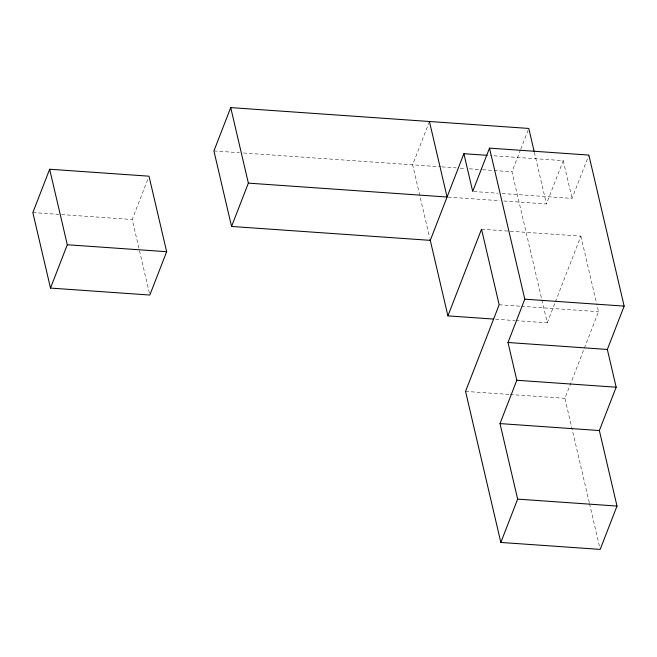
<?xml version="1.0" encoding="UTF-8"?>
<svg xmlns="http://www.w3.org/2000/svg" width="657" height="657" viewBox="0 0 657 657"><rect width="100%" height="100%" fill="white"/><g stroke="black" fill="none" stroke-linecap="round" stroke-linejoin="round"><path stroke-width="0.49" stroke-dasharray="3.29 2.46" d="M149.385 293.047L132.205 219.512L147.915 179.008M429.432 121.496L412.621 164.825L429.571 237.374M515.835 320.624L547.265 322.825L511.975 171.773L520.385 150.108M520.746 149.172L528.056 130.332M503.845 200.993L546.427 203.974L563.238 160.645L490.237 155.537M502.104 193.511L572.058 198.406L588.861 155.077M547.265 322.825L555.025 302.828M555.395 301.875L580.878 236.167L481.524 229.219M589.288 502.687L564.913 398.347L598.519 311.689L596.663 303.739M213.919 150.938L239.394 152.711M243.468 152.999L441.011 166.812M442.021 166.886L456.221 167.88M460.27 168.159L465.345 168.512M469.402 168.8L481.565 169.646M482.575 169.72L511.975 171.773M473.713 191.524L498.047 193.232M448.09 197.092L499.796 200.714M32.85 212.564L132.205 219.512M499.164 304.741L520.459 306.228M521.469 306.302L598.519 311.689M495.559 319.212L514.825 320.559M465.558 391.4L509.15 394.446M510.161 394.52L564.913 398.347M563.238 160.645L572.058 198.406M580.878 236.167L596.433 302.746M534.355 152.293L546.427 203.974M589.518 503.681L599.496 546.41"/><path stroke-width="0.99" d="M49.653 169.235L32.85 212.564L50.49 288.086L149.845 295.034L166.656 251.705L149.008 176.183L49.653 169.235L67.301 244.757L50.49 288.086M534.125 151.299L528.786 128.444L230.722 107.6L213.919 150.938L231.56 226.46L430.269 240.355L463.883 153.697L487.198 155.323M231.56 226.46L248.362 183.131L230.722 107.6M493.53 319.064L447.91 315.877L481.524 229.219L499.164 304.741L465.558 391.4L500.839 542.452L600.194 549.4L617.005 506.062L599.356 430.54L616.167 387.211L607.347 349.45L624.15 306.121L588.861 155.077L489.506 148.129L472.703 191.458L463.883 153.697M500.839 542.452L517.65 499.123L500.002 423.593L516.813 380.263L507.992 342.502L524.795 299.173L489.506 148.129M248.362 183.131L447.072 197.026L429.432 121.496M67.301 244.757L166.656 251.705M524.795 299.173L624.15 306.121M507.992 342.502L607.347 349.45M516.813 380.263L616.167 387.211M500.002 423.593L599.356 430.54M517.65 499.123L617.005 506.062M430.039 239.362L447.91 315.877"/></g></svg>
